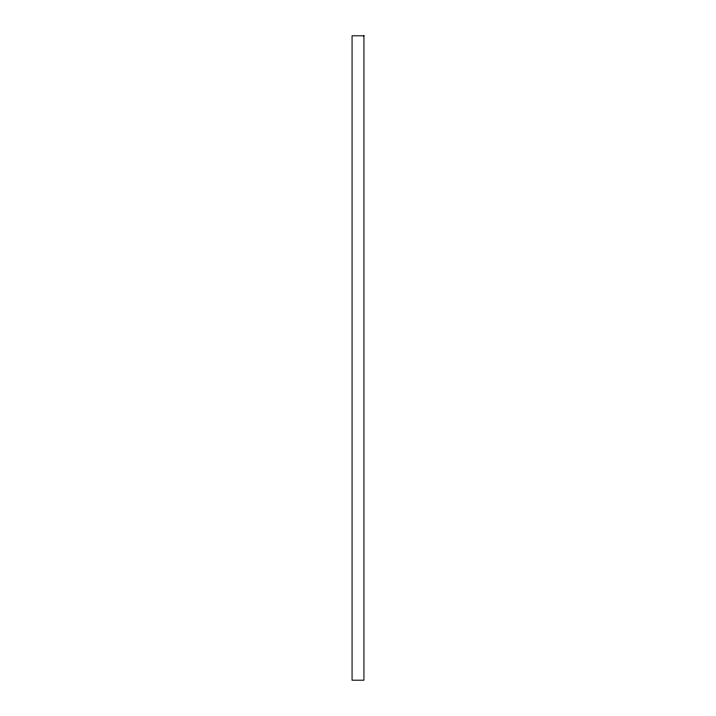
<?xml version="1.0" encoding="UTF-8"?>
<svg xmlns="http://www.w3.org/2000/svg" width="716" height="716" viewBox="0 0 716 716"><rect width="100%" height="100%" fill="white"/><g stroke="black" fill="none" stroke-linecap="round" stroke-linejoin="round"><path stroke-width="1.07" d="M363.934 35.8L352.066 35.8L352.066 680.2L363.934 680.2L363.934 35.8"/></g></svg>
